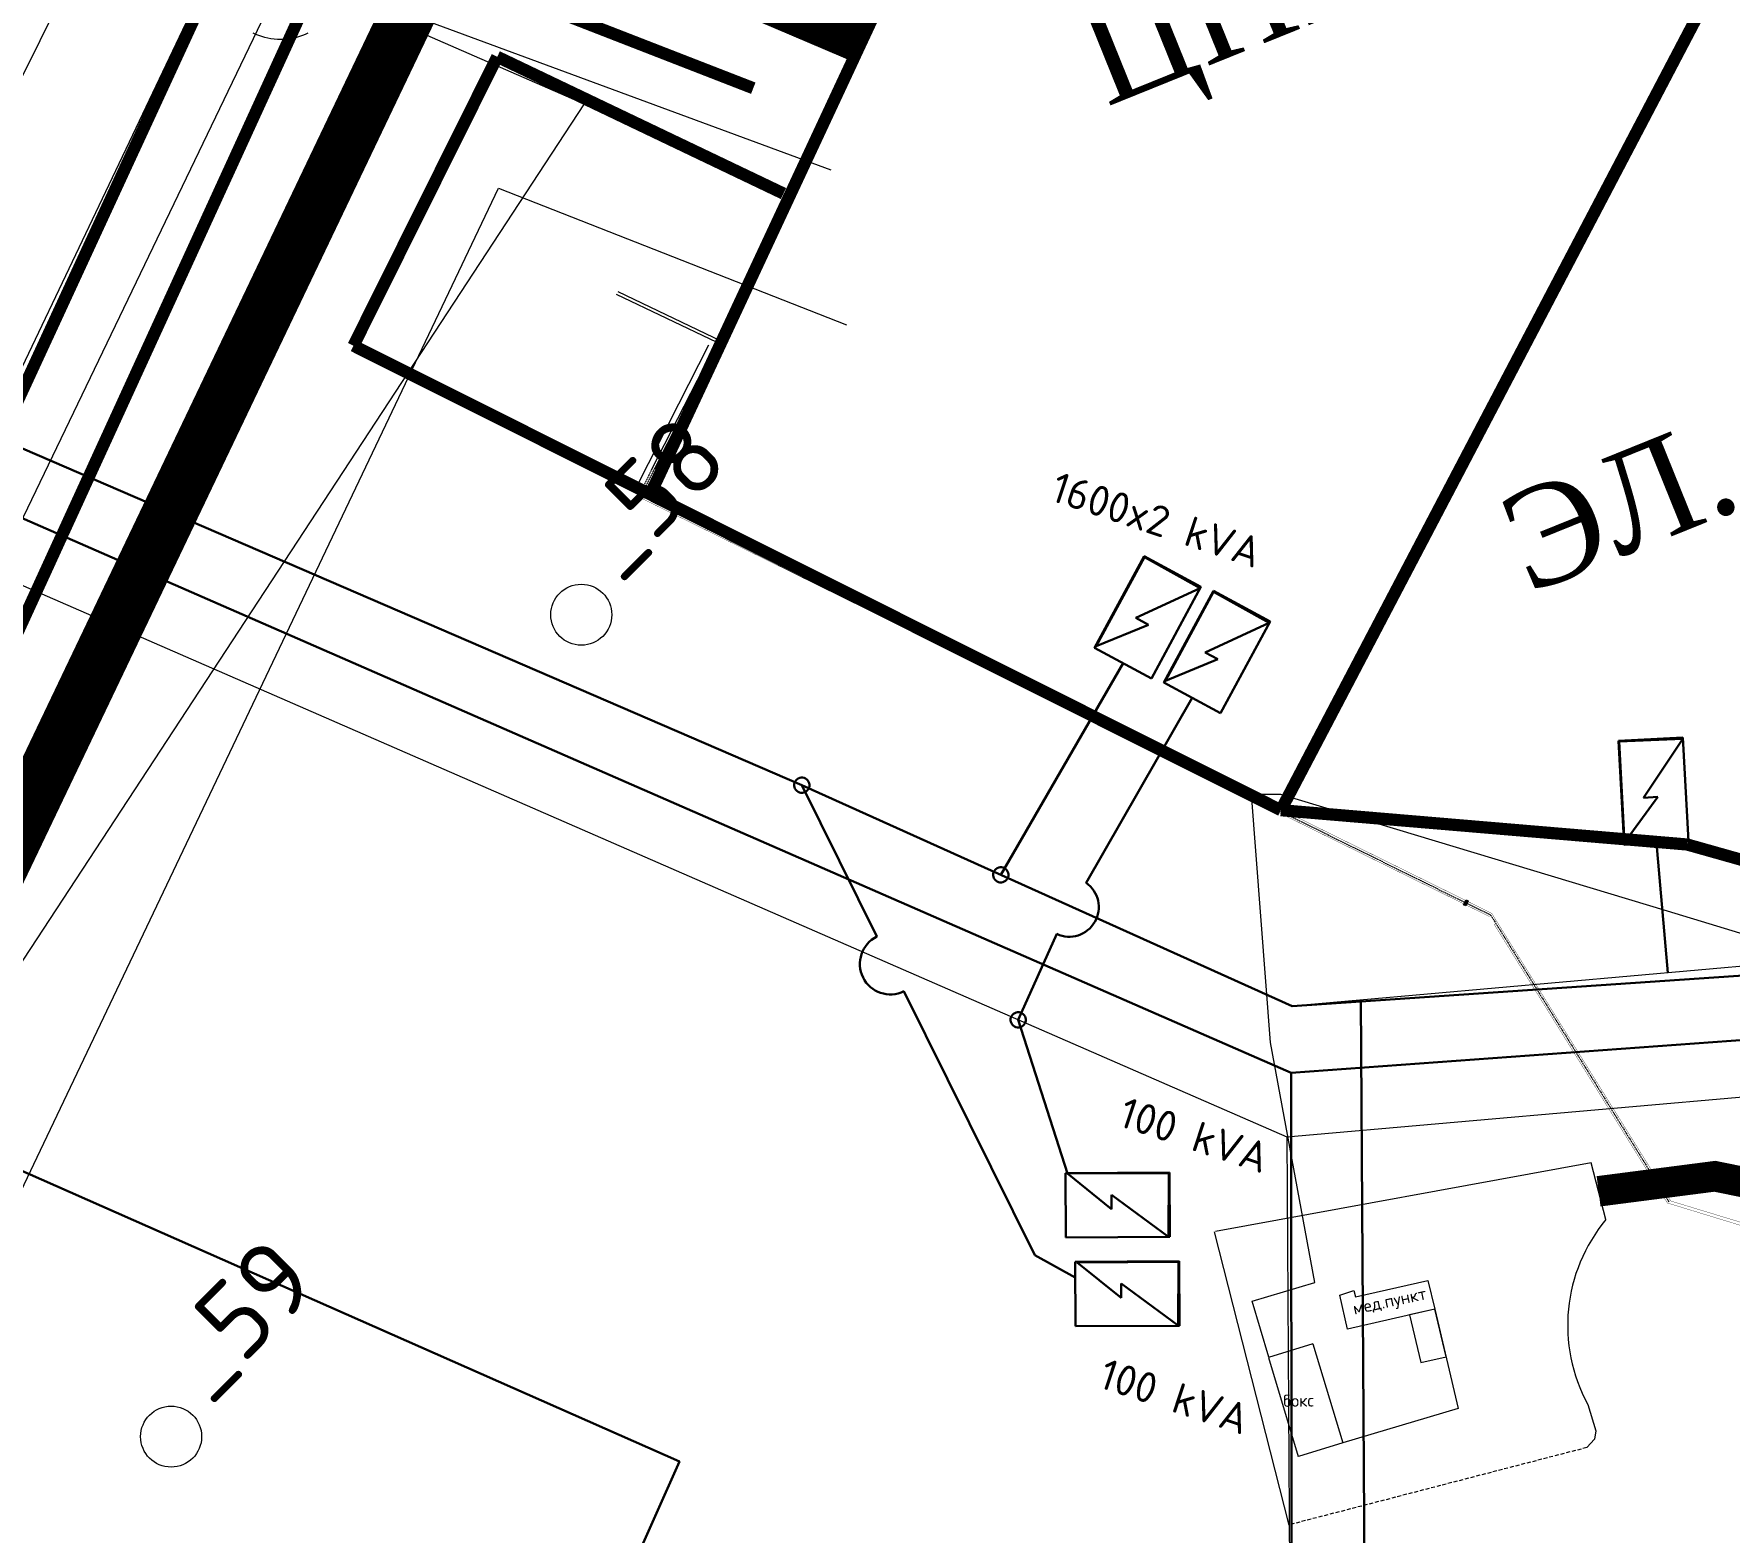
# Model space of a CAD drawing. Header units: millimetres. Extents: x 519 to 9564855, y -810 to 5021775.
# Drawn here: x 9529067.6 to 9529345.4, y 5000053.1 to 5000298.4 of the extents above; entities that cross this region are included whole.
import ezdxf

# ---------------------------------------------------------------- set-up
doc = ezdxf.new("R2010")
doc.units = ezdxf.units.MM
doc.header["$LTSCALE"] = 2
doc.header["$MEASUREMENT"] = 0
for name, pattern in [('CENTER2', [28.575, 19.05, -3.175, 3.175, -3.175]), ('HIDDEN', [0.1875, 0.125, -0.0625]), ('HIDDEN2', [4.7625, 3.175, -1.5875])]:
    doc.linetypes.add(name, pattern=pattern)
for name, color, linetype in [('COMPOUND', 3, 'Continuous'), ('FIBERGLASS', 212, 'Continuous'), ('MTAG ОТОПЛЕНИЯ', 30, 'Continuous'), ('NEW ОТОПЛЕНИЯ', 1, 'Continuous'), ('OilColl&Flowlines', 3, 'Continuous'), ('OLD WELLS(dr.bfr2000)', 24, 'Continuous'), ('PPLINE_STEAM', 5, 'STM_LINE'), ('ROAD_GROUND', 9, 'Continuous'), ('Забор', 7, 'FENCELINE1'), ('Скважины на 2015 год', 7, 'Continuous')]:
    doc.layers.add(name, color=color, linetype=linetype)
for name, color, linetype, lineweight in [('Land lease as of 24.06.2004', 47, 'HIDDEN2', 70), ('PPLINE_GAS', 4, 'GAS_LINE', 30), ('В.волж.подача', 171, 'Continuous', 30), ('Л.фунд.', 7, 'Continuous', 40), ('Электро', 1, 'Continuous', 30), ('Электроснаб', 1, 'Continuous', 18), ('Электроснабжене', 1, 'Continuous', 18)]:
    doc.layers.add(name, color=color, linetype=linetype, lineweight=lineweight)
doc.styles.add('92051501$0$STANDARD', font='simplex.shx')
doc.styles.add('Elect', font='isocpeur.ttf')
doc.styles.get("Standard").update_dxf_attribs({"font": 'isocpeur.ttf', "width": 0.5})
doc.linetypes.add('FENCELINE1', pattern='A,6.35,-2.54,[133,ltypeshp.shx,S=2.54,R=0,X=-2.54,Y=0],-2.54,25.4', length=36.83)
doc.linetypes.add('GAS_LINE', pattern='A,0.5,-0.2,["G",92051501$0$STANDARD,S=0.1,R=0,X=-0.1,Y=-0.05],-0.05', length=0.75)
doc.linetypes.add('STM_LINE', pattern='A,0.5,-0.2,["S",92051501$0$STANDARD,S=0.1,R=0,X=-0.1,Y=-0.05],-0.05', length=0.75)
doc.linetypes.add('WTR_LINE', pattern='A,0.5,-0.2,["W",92051501$0$STANDARD,S=0.1,R=0,X=-0.1,Y=-0.05],-0.05', length=0.75)

msp = doc.modelspace()

# ---------------------------------------------------------------- hatches: boundary and pattern name
at = {"layer": 'Забор', "linetype": 'ByBlock', "lineweight": 0, "ltscale": 5}
h = msp.add_hatch(color=178, dxfattribs=at)
h.set_gradient(color1=(0, 0, 15), color2=(1, 1, 15), tint=1)
h.paths.add_polyline_path([(9529302.27531, 5000156.60828), (9529302.63316, 5000156.42957), (9529302.23105, 5000155.62439), (9529301.87319, 5000155.80311)])

# ---------------------------------------------------------------- linework, layer by layer
at = {"color": 40, "lineweight": 0, "ltscale": 2000}
for p, q in [((9529166.69448, 5000224.86282, -0.129), (9529178.18039, 5000247.52154, -0.129)), ((9529167.60003, 5000224.43857, -0.129), (9529166.69448, 5000224.86282, -0.129)), ((9529167.59667, 5000224.44027, -0.129), (9529267.128, 5000173.932, -0.129)), ((9529270.248, 5000133.232, -0.129), (9529267.128, 5000173.932, -0.129)), ((9529267.128, 5000173.932, -0.129), (9529271.878, 5000173.912, -0.129)), ((9529271.878, 5000173.912, -0.129), (9529335.238, 5000154.782, -0.129)), ((9529335.238, 5000154.782, -0.129), (9529388.558, 5000138.672, -0.129)), ((9529277.478, 5000093.912, -0.129), (9529270.248, 5000133.232, -0.129)), ((9529267.218, 5000090.862, -0.129), (9529277.478, 5000093.912, -0.129)), ((9529269.98669, 5000081.70395, -0.129), (9529267.218, 5000090.862, -0.129))]:
    msp.add_line(p, q, dxfattribs=at)
at = {"lineweight": 0, "ltscale": 2000}
msp.add_line((9529322.788, 5000113.512, -0.129), (9529261.20933, 5000102.2819, -0.00539), dxfattribs=at)
at = {"color": 5, "lineweight": 0, "ltscale": 2000}
for p, q in [((9529284.138, 5000091.612, -0.129), (9529296.038, 5000094.272, -0.129)), ((9529296.038, 5000094.272, -0.129), (9529297.148, 5000089.572, -0.129)), ((9529281.588, 5000091.882, 37.871), (9529283.898, 5000092.652, -0.129)), ((9529282.868, 5000086.282, -0.129), (9529281.588, 5000091.882, 37.871)), ((9529283.898, 5000092.652, -0.129), (9529284.138, 5000091.612, -0.129)), ((9529297.148, 5000089.572, -0.129), (9529282.86787, 5000086.28255, -0.12525)), ((9529277.158, 5000083.872, -0.129), (9529269.88319, 5000081.67265, -0.129)), ((9529277.158, 5000083.872, -0.129), (9529282.088, 5000067.652, -0.129)), ((9529269.88319, 5000081.67265, -0.129), (9529274.78908, 5000065.44537, -0.129)), ((9529282.088, 5000067.652, -0.129), (9529274.81319, 5000065.45265, -0.129))]:
    msp.add_line(p, q, dxfattribs=at)
at = {"color": 5, "linetype": 'WTR_LINE', "lineweight": 0, "ltscale": 100, "const_width": 2}
for points in [[(9529684.446, 5001530.752), (9529401.1315, 5000923.298), (9529117.817, 5000315.844), (9528986.47, 5000029.111), (9528927.85537, 4999903.1501), (9529040.634, 4999850.671), (9529251.68627, 4999750.03689), (9529291.36141, 4999730.1648)], [(9529117.817, 5000315.844), (9529185.48812, 5000289.53957)]]:
    msp.add_lwpolyline(points, dxfattribs=at)
at = {"color": 132, "linetype": 'ByBlock', "lineweight": 0, "const_width": 2}
for points, elevation in [([(9529168.66198, 5000223.12246), (9529168.66198, 5000223.12246), (9529168.66198, 5000223.12246), (9529168.66198, 5000223.12246), (9529242.178, 5000380.614)], 0.522), ([(9529271.93848, 5000171.28965), (9529271.93848, 5000171.28965), (9529271.93848, 5000171.28965), (9529271.93848, 5000171.28965), (9529355.968, 5000331.429)], 0.522), ([(9529119.978, 5000247.372), (9529119.978, 5000247.372), (9529119.978, 5000247.372), (9529119.978, 5000247.372), (9529143.538, 5000294.682)], 1.37423), ([(9529143.538, 5000294.682), (9529143.538, 5000294.682), (9529143.538, 5000294.682), (9529143.538, 5000294.682), (9529190.43749, 5000272.28156)], 1.37423), ([(9529119.978, 5000247.372), (9529119.978, 5000247.372), (9529119.978, 5000247.372), (9529119.978, 5000247.372), (9529271.93848, 5000171.28965)], 1.37423), ([(9529271.93848, 5000171.28965), (9529271.93848, 5000171.28965), (9529271.93848, 5000171.28965), (9529271.93848, 5000171.28965), (9529338.508, 5000165.672)], 1.173), ([(9529338.508, 5000165.672), (9529338.508, 5000165.672), (9529338.508, 5000165.672), (9529338.508, 5000165.672), (9529391.858, 5000150.632)], -0.129)]:
    msp.add_lwpolyline(points, dxfattribs=dict(at, elevation=elevation))
at = {"lineweight": 0, "ltscale": 2000}
msp.add_arc((9529345.97948, 5000086.91298, -0.129), 27.05214, 140.192606, 208.6121107, dxfattribs=at)
at = {"layer": 'FIBERGLASS', "lineweight": 0, "const_width": 2}
msp.add_lwpolyline([(9528604.16921, 4999150.49247), (9528940.72, 4999913.7), (9528962.5, 4999903.48), (9529037.98, 5000080.4), (9528997.68, 5000092.66), (9529271.76, 5000686.06)], dxfattribs=at)
at = {"layer": 'Land lease as of 24.06.2004', "color": 0, "linetype": 'ByBlock', "lineweight": 0, "ltscale": 5}
for p, q in [((9529325.198, 5000104.232, -0.129), (9529322.788, 5000113.512, -0.129)), ((9529273.29255, 5000054.18949, -0.129), (9529261.06943, 5000102.25639, -0.00511))]:
    msp.add_line(p, q, dxfattribs=at)
at = {"layer": 'MTAG ОТОПЛЕНИЯ', "linetype": 'HIDDEN', "lineweight": 0}
msp.add_line((9529168.76503, 5000226.91841, -0.129), (9529166.62889, 5000222.63861, -0.129), dxfattribs=at)
msp.add_line((9529168.76503, 5000226.91841, -0.129), (9529166.62889, 5000222.63861, -0.129), dxfattribs=at)
msp.add_line((9529168.76503, 5000226.91841, -0.129), (9529166.62889, 5000222.63861, -0.129), dxfattribs=at)
at = {"layer": 'MTAG ОТОПЛЕНИЯ', "lineweight": 0, "elevation": -0.129, "flags": 128}
msp.add_lwpolyline([(9529163.04657, 5000255.78992), (9529179.53726, 5000247.9162), (9529168.78207, 5000226.98891)], dxfattribs=at)
msp.add_lwpolyline([(9529163.04657, 5000255.78992), (9529179.53726, 5000247.9162), (9529168.78207, 5000226.98891)], dxfattribs=at)
msp.add_lwpolyline([(9529163.04657, 5000255.78992), (9529179.53726, 5000247.9162), (9529168.78207, 5000226.98891)], dxfattribs=at)
at = {"layer": 'MTAG ОТОПЛЕНИЯ', "lineweight": 0, "const_width": 0.052, "elevation": -0.129, "flags": 128}
for points in [[(9529166.62889, 5000222.63861), (9529168.76503, 5000226.91841)], [(9529166.62889, 5000222.63861), (9529168.76503, 5000226.91841)], [(9529166.62889, 5000222.63861), (9529168.76503, 5000226.91841)], [(9529166.63144, 5000222.64371), (9529198.34018, 5000207.01214)], [(9529166.63144, 5000222.64371), (9529198.34018, 5000207.01214)], [(9529166.63144, 5000222.64371), (9529198.34018, 5000207.01214)], [(9529197.76928, 5000207.29362), (9529306.16912, 5000153.84636)], [(9529197.76928, 5000207.29362), (9529306.16912, 5000153.84636)], [(9529306.85161, 5000152.66233), (9529335.26403, 5000106.95969)], [(9529306.85161, 5000152.66233), (9529335.26403, 5000106.95969)], [(9529335.26403, 5000106.95969), (9529474.61568, 5000064.36924)], [(9529335.26403, 5000106.95969), (9529474.61568, 5000064.36924)]]:
    msp.add_lwpolyline(points, dxfattribs=at)
at = {"layer": 'NEW ОТОПЛЕНИЯ', "linetype": 'HIDDEN', "lineweight": 0}
msp.add_line((9529169.79662, 5000227.56323, -0.129), (9529167.48445, 5000222.92791, -0.129), dxfattribs=at)
msp.add_line((9529169.79662, 5000227.56323, -0.129), (9529167.48445, 5000222.92791, -0.129), dxfattribs=at)
msp.add_line((9529169.79662, 5000227.56323, -0.129), (9529167.48445, 5000222.92791, -0.129), dxfattribs=at)
at = {"layer": 'NEW ОТОПЛЕНИЯ', "linetype": 'Continuous', "lineweight": 0, "elevation": -0.129, "flags": 128}
msp.add_lwpolyline([(9529163.26775, 5000256.26504), (9529180.30687, 5000248.12947), (9529169.76704, 5000227.50535)], dxfattribs=at)
msp.add_lwpolyline([(9529163.26775, 5000256.26504), (9529180.30687, 5000248.12947), (9529169.76704, 5000227.50535)], dxfattribs=at)
msp.add_lwpolyline([(9529163.26775, 5000256.26504), (9529180.30687, 5000248.12947), (9529169.76704, 5000227.50535)], dxfattribs=at)
at = {"layer": 'NEW ОТОПЛЕНИЯ', "linetype": 'Continuous', "lineweight": 0, "const_width": 0.052, "elevation": -0.129, "flags": 128}
for points in [[(9529167.48445, 5000222.92791), (9529169.79662, 5000227.56323)], [(9529167.48445, 5000222.92791), (9529169.79662, 5000227.56323)], [(9529167.48445, 5000222.92791), (9529169.79662, 5000227.56323)], [(9529167.48445, 5000222.92791), (9529198.62263, 5000207.57762)], [(9529167.48445, 5000222.92791), (9529198.62263, 5000207.57762)], [(9529167.48445, 5000222.92791), (9529198.62263, 5000207.57762)], [(9529198.62331, 5000207.57728), (9529306.45514, 5000154.41907)], [(9529198.62331, 5000207.57728), (9529306.47434, 5000154.40961)], [(9529306.47434, 5000154.40961), (9529335.80461, 5000107.302)], [(9529335.79466, 5000107.29617), (9529475.25552, 5000064.84044)], [(9529335.79466, 5000107.29617), (9529475.25552, 5000064.84044)]]:
    msp.add_lwpolyline(points, dxfattribs=at)
at = {"layer": 'OilColl&Flowlines', "lineweight": 0}
msp.add_line((9529262.2, 5000688), (9528995.5, 5000149.9), dxfattribs=at)
msp.add_lwpolyline([(9529002.56663, 5000111.44032), (9529272.537, 5000677.955)], dxfattribs=at)
at = {"layer": 'OLD WELLS(dr.bfr2000)', "lineweight": 0}
for centre in [(9529157.3, 5000203.3), (9529090.1, 5000068.7)]:
    msp.add_circle(centre, 5, dxfattribs=at)
at = {"layer": 'PPLINE_GAS', "linetype": 'GAS_LINE', "lineweight": 0, "ltscale": 20}
for p, q in [((9529105.5, 5000309.8), (9529157.8, 5000287)), ((9529157.8, 5000287), (9528939.2, 4999953.8))]:
    msp.add_line(p, q, dxfattribs=at)
msp.add_lwpolyline([(9528996.715, 5000075.609), (9529109.086, 5000309.103), (9529198.22, 5000276.145)], dxfattribs=at)
at = {"layer": 'PPLINE_GAS', "lineweight": 0}
msp.add_lwpolyline([(9529112.52636, 5000298.53761), (9529112.06934, 5000298.32987), (9529111.60194, 5000298.14291), (9529111.11377, 5000297.98711), (9529110.62559, 5000297.8417), (9529110.12703, 5000297.72745), (9529109.61808, 5000297.63396), (9529109.09874, 5000297.57164), (9529108.57941, 5000297.5301), (9529108.04969, 5000297.51971), (9529108.04969, 5000297.51971), (9529107.50958, 5000297.5301), (9529106.97986, 5000297.57164), (9529106.46052, 5000297.63396), (9529105.95157, 5000297.72745), (9529105.44262, 5000297.8417), (9529104.95445, 5000297.98711), (9529104.46627, 5000298.14291), (9529103.99887, 5000298.32987), (9529103.53147, 5000298.53761)], dxfattribs=at)
at = {"layer": 'PPLINE_STEAM', "lineweight": 0}
for p, q in [((9528988.1237, 4999946.54379), (9529143.7225, 5000273.15106)), ((9529143.7225, 5000273.15106), (9529200.74625, 5000250.79007))]:
    msp.add_line(p, q, dxfattribs=at)
at = {"layer": 'ROAD_GROUND', "color": 8, "lineweight": 0}
for points, const_width in [([(9529049.1962, 5000134.83495), (9529140.06841, 5000325.04025), (9529203.81166, 5000297.91547)], 9), ([(9529489.30906, 4999913.35931), (9529484.79633, 5000082.39723), (9529343.04982, 5000111.33366), (9529323.993, 5000108.872)], 5)]:
    msp.add_lwpolyline(points, dxfattribs=dict(at, const_width=const_width))
at = {"layer": 'ROAD_GROUND', "lineweight": 0}
for points in [[(9529046.48927, 5000136.12821), (9529138.59983, 5000328.92551), (9529204.98633, 5000300.67593)], [(9529051.90313, 5000133.54169), (9529141.537, 5000321.155), (9529202.637, 5000295.155)]]:
    msp.add_lwpolyline(points, dxfattribs=at)
at = {"layer": 'В.волж.подача', "color": 171, "lineweight": 0}
msp.add_line((9529179.79638, 5000247.9149, -0.129), (9529169.29041, 5000227.21848, -0.129), dxfattribs=at)
msp.add_line((9529179.79638, 5000247.9149, -0.129), (9529169.29041, 5000227.21848, -0.129), dxfattribs=at)
msp.add_line((9529179.79638, 5000247.9149, -0.129), (9529169.29041, 5000227.21848, -0.129), dxfattribs=at)
at = {"layer": 'В.волж.подача', "linetype": 'HIDDEN', "lineweight": 0}
for p, q in [((9529169.30465, 5000227.2365, -0.129), (9529167.07157, 5000222.75955, -0.129)), ((9529169.30465, 5000227.2365, -0.129), (9529167.07157, 5000222.75955, -0.129)), ((9529169.30465, 5000227.2365, -0.129), (9529167.07157, 5000222.75955, -0.129)), ((9529167.07158, 5000222.75954, -0.129), (9529198.47306, 5000207.27813, -0.129)), ((9529167.07158, 5000222.75954, -0.129), (9529198.47306, 5000207.27813, -0.129)), ((9529167.07158, 5000222.75954, -0.129), (9529198.47306, 5000207.27813, -0.129)), ((9529198.21105, 5000207.41185, -0.129), (9529306.30558, 5000154.11959, -0.129)), ((9529198.21105, 5000207.41185, -0.129), (9529306.30558, 5000154.11959, -0.129)), ((9529306.30558, 5000154.11959, -0.129), (9529335.52185, 5000107.12295, -0.129)), ((9529306.30558, 5000154.11959, -0.129), (9529335.52185, 5000107.12295, -0.129))]:
    msp.add_line(p, q, dxfattribs=at)
at = {"layer": 'В.волж.подача', "color": 171, "lineweight": 0, "const_width": 0.05175, "elevation": -0.129, "flags": 128}
for points in [[(9529179.96946, 5000248.26105), (9529169.29041, 5000227.21848)], [(9529179.96946, 5000248.26105), (9529169.29041, 5000227.21848)], [(9529179.96946, 5000248.26105), (9529169.29041, 5000227.21848)], [(9529169.30465, 5000227.2365), (9529167.07157, 5000222.75955)], [(9529169.30465, 5000227.2365), (9529167.07157, 5000222.75955)], [(9529169.30465, 5000227.2365), (9529167.07157, 5000222.75955)], [(9529167.07256, 5000222.76152), (9529198.47486, 5000207.28178)], [(9529167.07256, 5000222.76152), (9529198.47486, 5000207.28178)], [(9529167.07256, 5000222.76152), (9529198.47486, 5000207.28178)], [(9529198.21172, 5000207.40887), (9529306.30558, 5000154.11959)], [(9529198.21172, 5000207.40887), (9529306.30558, 5000154.11959)], [(9529306.30558, 5000154.11959), (9529335.52185, 5000107.12295)], [(9529306.30558, 5000154.11959), (9529335.52185, 5000107.12295)]]:
    msp.add_lwpolyline(points, dxfattribs=at)
at = {"layer": 'Забор', "color": 0, "linetype": 'FENCELINE1', "lineweight": 0, "ltscale": 0.1}
for p, q in [((9529297.148, 5000089.572, -0.129), (9529300.98893, 5000073.30861, -0.129)), ((9529300.98893, 5000073.30861, -0.129), (9529282.088, 5000067.652, -0.129))]:
    msp.add_line(p, q, dxfattribs=at)
at = {"layer": 'Забор', "color": 0, "linetype": 'HIDDEN2', "lineweight": 0, "ltscale": 5}
for p, q in [((9529322.2309, 5000073.95833, -0.129), (9529323.51676, 5000069.65531, -0.129)), ((9529323.51676, 5000069.65531, -0.129), (9529323.30931, 5000068.2661, -0.129)), ((9529323.30931, 5000068.2661, -0.129), (9529322.05351, 5000066.90062, -0.129))]:
    msp.add_line(p, q, dxfattribs=at)
at = {"layer": 'Забор', "color": 0, "linetype": 'HIDDEN2', "lineweight": 0, "ltscale": 0.1}
msp.add_line((9529322.05351, 5000066.90062, -0.129), (9529273.27895, 5000054.24363, -0.12886), dxfattribs=at)
at = {"layer": 'Забор', "color": 0, "linetype": 'ByBlock', "lineweight": 0, "ltscale": 5, "elevation": -0.129}
msp.add_lwpolyline([(9529302.27531, 5000156.60828), (9529302.63316, 5000156.42957), (9529302.23105, 5000155.62439), (9529301.87319, 5000155.80311), (9529302.27531, 5000156.60828)], dxfattribs=at)
at = {"layer": 'Л.фунд.', "linetype": 'CENTER2', "lineweight": 0}
for p, q in [((9529301.87319, 5000155.80311, -0.129), (9529302.27531, 5000156.60828, -0.129)), ((9529301.87319, 5000155.80311, -0.129), (9529302.27531, 5000156.60828, -0.129)), ((9529302.23105, 5000155.62439, -0.129), (9529301.87319, 5000155.80311, -0.129)), ((9529302.23105, 5000155.62439, -0.129), (9529301.87319, 5000155.80311, -0.129)), ((9529302.63316, 5000156.42957, -0.129), (9529302.23105, 5000155.62439, -0.129)), ((9529302.63316, 5000156.42957, -0.129), (9529302.23105, 5000155.62439, -0.129))]:
    msp.add_line(p, q, dxfattribs=at)
at = {"layer": 'Скважины на 2015 год', "color": 5, "linetype": 'ByBlock', "lineweight": 0, "ltscale": 5, "elevation": -0.129}
msp.add_lwpolyline([(9529297.148, 5000089.572), (9529293.00504, 5000088.61766), (9529294.84174, 5000080.85919), (9529298.99704, 5000081.74274)], close=True, dxfattribs=at)
at = {"layer": 'Электро'}
for p, q in [((9528860.85722, 5000308.59206, 0), (9529273.61951, 5000128.24826, 0)), ((9529193.43557, 5000175.38798, 0), (9528964.16219, 5000274.37218, 0)), ((9529241.42541, 5000197.88624, 0), (9529249.53399, 5000212.88327, 0)), ((9529249.57352, 5000212.75065, 0), (9529241.68032, 5000198.15197, 0)), ((9529249.53399, 5000212.88327, 0), (9529258.83419, 5000207.85484, 0)), ((9529258.69328, 5000207.66337, 0), (9529249.57352, 5000212.75065, 0)), ((9529248.16856, 5000202.80163, 0), (9529258.69328, 5000207.66337, 0)), ((9529258.83419, 5000207.85484, 0), (9529250.72561, 5000192.85782, 0)), ((9529252.76552, 5000192.21561, 0), (9529260.8741, 5000207.21264, 0)), ((9529260.91364, 5000207.08002, 0), (9529253.02043, 5000192.48134, 0)), ((9529260.8741, 5000207.21264, 0), (9529270.1743, 5000202.18421, 0)), ((9529270.03339, 5000201.99274, 0), (9529260.91364, 5000207.08002, 0)), ((9529250.25798, 5000201.67192, 0), (9529248.16856, 5000202.80163, 0)), ((9529270.1743, 5000202.18421, 0), (9529262.06572, 5000187.18719, 0)), ((9529241.68032, 5000198.15197, 0), (9529250.25798, 5000201.67192, 0)), ((9529259.50867, 5000197.131, 0), (9529270.03339, 5000201.99274, 0)), ((9529250.72561, 5000192.85782, 0), (9529241.42541, 5000197.88624, 0)), ((9529261.5981, 5000196.00129, 0), (9529259.50867, 5000197.131, 0)), ((9529226.04151, 5000160.70532, 0), (9529246.07551, 5000195.37203, -0.00006)), ((9529253.02043, 5000192.48134, 0), (9529261.5981, 5000196.00129, 0)), ((9529262.06572, 5000187.18719, 0), (9529252.76552, 5000192.21561, 0)), ((9529240.01694, 5000159.3928, 0), (9529257.41562, 5000189.7014, 0)), ((9529327.2427, 5000182.6397, 0), (9529337.79931, 5000183.21999, 0)), ((9529328.17844, 5000165.61665, 0), (9529327.2427, 5000182.6397, 0)), ((9529337.7794, 5000182.98309, 0), (9529327.34577, 5000182.54737, 0)), ((9529331.35351, 5000173.33352, 0), (9529337.7794, 5000182.98309, 0)), ((9529337.79931, 5000183.21999, 0), (9529338.73505, 5000166.19694, 0)), ((9529327.34577, 5000182.54737, 0), (9529328.25666, 5000165.97647, 0)), ((9529193.43557, 5000175.38798, 0), (9529205.73044, 5000150.58252, 0)), ((9529273.76757, 5000139.21398, 0), (9529193.43557, 5000175.38798, 0)), ((9529328.25666, 5000165.97647, 0), (9529333.72521, 5000173.46389, 0)), ((9529333.72521, 5000173.46389, 0), (9529331.35351, 5000173.33352, 0)), ((9529338.73505, 5000166.19694, 0), (9529328.17844, 5000165.61665, 0)), ((9529333.45675, 5000165.9068, 0), (9529335.33201, 5000144.64349, 0)), ((9529469.361, 5000152.4744, -25.3891), (9529273.76757, 5000139.21398, 0)), ((9529235.20804, 5000151.01567, 0), (9529228.90054, 5000136.96068, 0)), ((9529210.16411, 5000141.63739, 0), (9529231.59762, 5000098.39432, 0)), ((9529273.61951, 5000128.24826, 0), (9529468.9844, 5000142.5721, -25.3689)), ((9529285.01347, 5000140.20578, 0), (9529285.86986, 5000015.17127)), ((9529228.90054, 5000136.96068, 0), (9529236.98751, 5000111.76602, 0)), ((9529273.61951, 5000128.24826, 0), (9529273.74683, 4999992.77071)), ((9529037.61475, 5000124.56714), (9529173.41682, 5000064.62188, 0)), ((9529236.63193, 5000111.8617, 0), (9529253.68036, 5000111.96604, 0)), ((9529236.69663, 5000101.28935, 0), (9529236.63193, 5000111.8617, 0)), ((9529253.58311, 5000111.86759, 0), (9529236.98751, 5000111.76602, 0)), ((9529236.98751, 5000111.76602, 0), (9529244.19929, 5000105.93879, 0)), ((9529253.50942, 5000101.42512, 0), (9529253.58311, 5000111.86759, 0)), ((9529253.68036, 5000111.96604, 0), (9529253.74506, 5000101.39368, 0)), ((9529244.19929, 5000105.93879, 0), (9529244.18475, 5000108.31402, 0)), ((9529244.18475, 5000108.31402, 0), (9529253.50942, 5000101.42512, 0)), ((9529253.74506, 5000101.39368, 0), (9529236.69663, 5000101.28935, 0)), ((9529231.59762, 5000098.39432, 0), (9529238.22396, 5000094.73243, 0)), ((9529238.20804, 5000097.33371, 0), (9529255.25647, 5000097.43804, 0)), ((9529238.27274, 5000086.76136, 0), (9529238.20804, 5000097.33371, 0)), ((9529255.15922, 5000097.33959, 0), (9529238.56362, 5000097.23803, 0)), ((9529238.56362, 5000097.23803, 0), (9529245.7754, 5000091.4108, 0)), ((9529255.08553, 5000086.89713, 0), (9529255.15922, 5000097.33959, 0)), ((9529255.25647, 5000097.43804, 0), (9529255.32117, 5000086.86569, 0)), ((9529245.7754, 5000091.4108, 0), (9529245.76086, 5000093.78603, 0)), ((9529245.76086, 5000093.78603, 0), (9529255.08553, 5000086.89713, 0)), ((9529255.32117, 5000086.86569, 0), (9529238.27274, 5000086.76136, 0)), ((9529173.41683, 5000064.61186, 0), (9528851.66755, 4999347.46171, 0))]:
    msp.add_line(p, q, dxfattribs=at)
for centre, radius, start, end in [((9529193.43557, 5000175.38798, 0), 1.25, 162, 342), ((9529193.43557, 5000175.38798, 0), 1.25, 342, 162), ((9529226.04151, 5000160.70532, 0), 1.25, 162, 342), ((9529226.04151, 5000160.70532, 0), 1.25, 342, 162), ((9529237.24974, 5000155.41247, 0), 4.84772, 245.0917135, 55.1922381), ((9529207.94727, 5000146.10996, 0), 4.99181, 116.3654014, 296.3654014), ((9529228.90054, 5000136.96068, 0), 1.25, 342, 162), ((9529228.90054, 5000136.96068, 0), 1.25, 162, 342)]:
    msp.add_arc(centre, radius, start, end, dxfattribs=at)
at = {"layer": 'Электроснаб', "color": 1, "lineweight": 0}
for p, q in [((9528866.65405, 5000294.85866, 0), (9529272.89044, 5000117.80523, 0)), ((9529193.43557, 5000175.38798, 0), (9528964.16219, 5000274.37218, 0)), ((9529226.04151, 5000160.70532, 0), (9529246.07551, 5000195.37203, -0.00006)), ((9529240.01694, 5000159.3928, 0), (9529257.41562, 5000189.7014, 0)), ((9529193.43557, 5000175.38798, 0), (9529205.73044, 5000150.58252, 0)), ((9529273.76757, 5000139.21398, 0), (9529193.43557, 5000175.38798, 0)), ((9529509.03757, 5000159.96298, 0), (9529273.76757, 5000139.21398, 0)), ((9529235.20804, 5000151.01567, 0), (9529228.90054, 5000136.96068, 0)), ((9529272.89044, 5000117.80523, 0), (9529614.14179, 5000147.59348, 0)), ((9529210.16411, 5000141.63739, 0), (9529231.59762, 5000098.39432, 0)), ((9529285.01347, 5000140.20578, 0), (9529285.86986, 5000015.17127)), ((9529228.90054, 5000136.96068, 0), (9529236.98751, 5000111.76602, 0)), ((9529037.61475, 5000124.56714), (9529173.41682, 5000064.62188, 0)), ((9529272.89044, 5000117.80523, 0), (9529273.74683, 4999992.77071)), ((9529236.63193, 5000111.8617, 0), (9529253.68036, 5000111.96604, 0)), ((9529236.69663, 5000101.28935, 0), (9529236.63193, 5000111.8617, 0)), ((9529253.58311, 5000111.86759, 0), (9529236.98751, 5000111.76602, 0)), ((9529236.98751, 5000111.76602, 0), (9529244.19929, 5000105.93879, 0)), ((9529253.50942, 5000101.42512, 0), (9529253.58311, 5000111.86759, 0)), ((9529253.68036, 5000111.96604, 0), (9529253.74506, 5000101.39368, 0)), ((9529244.19929, 5000105.93879, 0), (9529244.18475, 5000108.31402, 0)), ((9529244.18475, 5000108.31402, 0), (9529253.50942, 5000101.42512, 0)), ((9529253.74506, 5000101.39368, 0), (9529236.69663, 5000101.28935, 0)), ((9529231.59762, 5000098.39432, 0), (9529238.22396, 5000094.73243, 0)), ((9529238.20804, 5000097.33371, 0), (9529255.25647, 5000097.43804, 0)), ((9529238.27274, 5000086.76136, 0), (9529238.20804, 5000097.33371, 0)), ((9529255.15922, 5000097.33959, 0), (9529238.56362, 5000097.23803, 0)), ((9529238.56362, 5000097.23803, 0), (9529245.7754, 5000091.4108, 0)), ((9529255.08553, 5000086.89713, 0), (9529255.15922, 5000097.33959, 0)), ((9529255.25647, 5000097.43804, 0), (9529255.32117, 5000086.86569, 0)), ((9529245.7754, 5000091.4108, 0), (9529245.76086, 5000093.78603, 0)), ((9529245.76086, 5000093.78603, 0), (9529255.08553, 5000086.89713, 0)), ((9529255.32117, 5000086.86569, 0), (9529238.27274, 5000086.76136, 0)), ((9529173.41683, 5000064.61186, 0), (9528851.66755, 4999347.46171, 0))]:
    msp.add_line(p, q, dxfattribs=at)
at = {"layer": 'Электроснаб', "color": 1, "linetype": 'ByBlock', "lineweight": 0}
for p, q in [((9529241.42541, 5000197.88624, 0), (9529249.53399, 5000212.88327, 0)), ((9529249.57352, 5000212.75065, 0), (9529241.68032, 5000198.15197, 0)), ((9529249.53399, 5000212.88327, 0), (9529258.83419, 5000207.85484, 0)), ((9529258.69328, 5000207.66337, 0), (9529249.57352, 5000212.75065, 0)), ((9529248.16856, 5000202.80163, 0), (9529258.69328, 5000207.66337, 0)), ((9529258.83419, 5000207.85484, 0), (9529250.72561, 5000192.85782, 0)), ((9529252.76552, 5000192.21561, 0), (9529260.8741, 5000207.21264, 0)), ((9529260.91364, 5000207.08002, 0), (9529253.02043, 5000192.48134, 0)), ((9529260.8741, 5000207.21264, 0), (9529270.1743, 5000202.18421, 0)), ((9529270.03339, 5000201.99274, 0), (9529260.91364, 5000207.08002, 0)), ((9529250.25798, 5000201.67192, 0), (9529248.16856, 5000202.80163, 0)), ((9529270.1743, 5000202.18421, 0), (9529262.06572, 5000187.18719, 0)), ((9529241.68032, 5000198.15197, 0), (9529250.25798, 5000201.67192, 0)), ((9529259.50867, 5000197.131, 0), (9529270.03339, 5000201.99274, 0)), ((9529250.72561, 5000192.85782, 0), (9529241.42541, 5000197.88624, 0)), ((9529261.5981, 5000196.00129, 0), (9529259.50867, 5000197.131, 0)), ((9529253.02043, 5000192.48134, 0), (9529261.5981, 5000196.00129, 0)), ((9529262.06572, 5000187.18719, 0), (9529252.76552, 5000192.21561, 0)), ((9529327.2427, 5000182.6397, 0), (9529337.79931, 5000183.21999, 0)), ((9529328.17844, 5000165.61665, 0), (9529327.2427, 5000182.6397, 0)), ((9529337.7794, 5000182.98309, 0), (9529327.34577, 5000182.54737, 0)), ((9529331.35351, 5000173.33352, 0), (9529337.7794, 5000182.98309, 0)), ((9529337.79931, 5000183.21999, 0), (9529338.73505, 5000166.19694, 0)), ((9529327.34577, 5000182.54737, 0), (9529328.25666, 5000165.97647, 0)), ((9529328.25666, 5000165.97647, 0), (9529333.72521, 5000173.46389, 0)), ((9529333.72521, 5000173.46389, 0), (9529331.35351, 5000173.33352, 0)), ((9529338.73505, 5000166.19694, 0), (9529328.17844, 5000165.61665, 0)), ((9529333.45675, 5000165.9068, 0), (9529335.33201, 5000144.64349, 0))]:
    msp.add_line(p, q, dxfattribs=at)
for centre, start, end in [((9529193.43557, 5000175.38798, 0), 162, 342), ((9529193.43557, 5000175.38798, 0), 342, 162), ((9529226.04151, 5000160.70532, 0), 162, 342), ((9529226.04151, 5000160.70532, 0), 342, 162), ((9529228.90054, 5000136.96068, 0), 342, 162), ((9529228.90054, 5000136.96068, 0), 162, 342)]:
    msp.add_arc(centre, 1.25, start, end, dxfattribs=at)
at = {"layer": 'Электроснаб', "color": 1, "lineweight": 0}
for centre, radius, start, end in [((9529237.24974, 5000155.41247, 0), 4.84772, 245.0917135, 55.1922381), ((9529207.94727, 5000146.10996, 0), 4.99181, 116.3654014, 296.3654014)]:
    msp.add_arc(centre, radius, start, end, dxfattribs=at)
at = {"layer": 'Электроснабжене', "color": 1, "lineweight": 0}
for p, q in [((9528866.65405, 5000294.85866, 0), (9529272.89044, 5000117.80523, 0)), ((9529193.43557, 5000175.38798, 0), (9528964.16219, 5000274.37218, 0)), ((9529226.04151, 5000160.70532, 0), (9529246.07551, 5000195.37203, -0.00006)), ((9529240.01694, 5000159.3928, 0), (9529257.41562, 5000189.7014, 0)), ((9529193.43557, 5000175.38798, 0), (9529205.73044, 5000150.58252, 0)), ((9529273.76757, 5000139.21398, 0), (9529193.43557, 5000175.38798, 0)), ((9529509.03757, 5000159.96298, 0), (9529273.76757, 5000139.21398, 0)), ((9529235.20804, 5000151.01567, 0), (9529228.90054, 5000136.96068, 0)), ((9529272.89044, 5000117.80523, 0), (9529614.14179, 5000147.59348, 0)), ((9529210.16411, 5000141.63739, 0), (9529231.59762, 5000098.39432, 0)), ((9529285.01347, 5000140.20578, 0), (9529285.86986, 5000015.17127)), ((9529228.90054, 5000136.96068, 0), (9529236.98751, 5000111.76602, 0)), ((9529272.89044, 5000117.80523, 0), (9529273.74683, 4999992.77071)), ((9529236.63193, 5000111.8617, 0), (9529253.68036, 5000111.96604, 0)), ((9529236.69663, 5000101.28935, 0), (9529236.63193, 5000111.8617, 0)), ((9529253.58311, 5000111.86759, 0), (9529236.98751, 5000111.76602, 0)), ((9529236.98751, 5000111.76602, 0), (9529244.19929, 5000105.93879, 0)), ((9529253.50942, 5000101.42512, 0), (9529253.58311, 5000111.86759, 0)), ((9529253.68036, 5000111.96604, 0), (9529253.74506, 5000101.39368, 0)), ((9529244.19929, 5000105.93879, 0), (9529244.18475, 5000108.31402, 0)), ((9529244.18475, 5000108.31402, 0), (9529253.50942, 5000101.42512, 0)), ((9529253.74506, 5000101.39368, 0), (9529236.69663, 5000101.28935, 0)), ((9529231.59762, 5000098.39432, 0), (9529238.22396, 5000094.73243, 0)), ((9529238.20804, 5000097.33371, 0), (9529255.25647, 5000097.43804, 0)), ((9529238.27274, 5000086.76136, 0), (9529238.20804, 5000097.33371, 0)), ((9529255.15922, 5000097.33959, 0), (9529238.56362, 5000097.23803, 0)), ((9529238.56362, 5000097.23803, 0), (9529245.7754, 5000091.4108, 0)), ((9529255.08553, 5000086.89713, 0), (9529255.15922, 5000097.33959, 0)), ((9529255.25647, 5000097.43804, 0), (9529255.32117, 5000086.86569, 0)), ((9529245.7754, 5000091.4108, 0), (9529245.76086, 5000093.78603, 0)), ((9529245.76086, 5000093.78603, 0), (9529255.08553, 5000086.89713, 0)), ((9529255.32117, 5000086.86569, 0), (9529238.27274, 5000086.76136, 0))]:
    msp.add_line(p, q, dxfattribs=at)
at = {"layer": 'Электроснабжене', "color": 1, "linetype": 'ByBlock', "lineweight": 0}
for p, q in [((9529241.42541, 5000197.88624, 0), (9529249.53399, 5000212.88327, 0)), ((9529249.57352, 5000212.75065, 0), (9529241.68032, 5000198.15197, 0)), ((9529249.53399, 5000212.88327, 0), (9529258.83419, 5000207.85484, 0)), ((9529258.69328, 5000207.66337, 0), (9529249.57352, 5000212.75065, 0)), ((9529248.16856, 5000202.80163, 0), (9529258.69328, 5000207.66337, 0)), ((9529258.83419, 5000207.85484, 0), (9529250.72561, 5000192.85782, 0)), ((9529252.76552, 5000192.21561, 0), (9529260.8741, 5000207.21264, 0)), ((9529260.91364, 5000207.08002, 0), (9529253.02043, 5000192.48134, 0)), ((9529260.8741, 5000207.21264, 0), (9529270.1743, 5000202.18421, 0)), ((9529270.03339, 5000201.99274, 0), (9529260.91364, 5000207.08002, 0)), ((9529250.25798, 5000201.67192, 0), (9529248.16856, 5000202.80163, 0)), ((9529270.1743, 5000202.18421, 0), (9529262.06572, 5000187.18719, 0)), ((9529241.68032, 5000198.15197, 0), (9529250.25798, 5000201.67192, 0)), ((9529259.50867, 5000197.131, 0), (9529270.03339, 5000201.99274, 0)), ((9529250.72561, 5000192.85782, 0), (9529241.42541, 5000197.88624, 0)), ((9529261.5981, 5000196.00129, 0), (9529259.50867, 5000197.131, 0)), ((9529253.02043, 5000192.48134, 0), (9529261.5981, 5000196.00129, 0)), ((9529262.06572, 5000187.18719, 0), (9529252.76552, 5000192.21561, 0)), ((9529327.2427, 5000182.6397, 0), (9529337.79931, 5000183.21999, 0)), ((9529328.17844, 5000165.61665, 0), (9529327.2427, 5000182.6397, 0)), ((9529337.7794, 5000182.98309, 0), (9529327.34577, 5000182.54737, 0)), ((9529331.35351, 5000173.33352, 0), (9529337.7794, 5000182.98309, 0)), ((9529337.79931, 5000183.21999, 0), (9529338.73505, 5000166.19694, 0)), ((9529327.34577, 5000182.54737, 0), (9529328.25666, 5000165.97647, 0)), ((9529328.25666, 5000165.97647, 0), (9529333.72521, 5000173.46389, 0)), ((9529333.72521, 5000173.46389, 0), (9529331.35351, 5000173.33352, 0)), ((9529338.73505, 5000166.19694, 0), (9529328.17844, 5000165.61665, 0)), ((9529333.45675, 5000165.9068, 0), (9529335.33201, 5000144.64349, 0))]:
    msp.add_line(p, q, dxfattribs=at)
for centre, start, end in [((9529193.43557, 5000175.38798, 0), 162, 342), ((9529193.43557, 5000175.38798, 0), 342, 162), ((9529226.04151, 5000160.70532, 0), 162, 342), ((9529226.04151, 5000160.70532, 0), 342, 162), ((9529228.90054, 5000136.96068, 0), 342, 162), ((9529228.90054, 5000136.96068, 0), 162, 342)]:
    msp.add_arc(centre, 1.25, start, end, dxfattribs=at)
at = {"layer": 'Электроснабжене', "color": 1, "lineweight": 0}
for centre, radius, start, end in [((9529237.24974, 5000155.41247, 0), 4.84772, 245.0917135, 55.1922381), ((9529207.94727, 5000146.10996, 0), 4.99181, 116.3654014, 296.3654014)]:
    msp.add_arc(centre, radius, start, end, dxfattribs=at)

# ---------------------------------------------------------------- texts
at = {"color": 5, "lineweight": 0, "ltscale": 2000}
for s, rotation, p in [('мед.пункт', 12.0722664, (9529283.97183, 5000088.66133, -0.258)), ('бокс', 0.7746537, (9529272.33613, 5000073.55901, -0.129))]:
    msp.add_text(s, height=2, rotation=rotation, dxfattribs=at).set_placement(p)
at = {"layer": 'COMPOUND', "color": 0, "lineweight": 0, "char_height": 16, "attachment_point": 1, "style": 'Elect'}
for s, insert, rotation in [('{\\fTimes New Roman|b0|i0|c204|p18;ЦПРС}', (9529237.37447, 5000301.29122, -0.00006), 22), ('{\\fArial|b0|i0|c0|p34;\\P\\fTimes New Roman|b0|i0|c204|p18;ЭЛ. ЦЕХ}', (9529296.48385, 5000246.20875, -0.00006), 21.9998893)]:
    msp.add_mtext(s, dxfattribs=dict(at, insert=insert, rotation=rotation))
at = {"layer": 'OLD WELLS(dr.bfr2000)', "lineweight": 0, "style": 'Elect'}
for s, p in [(' _58', (9529157.3, 5000203.3)), (' _59', (9529090.1, 5000068.7))]:
    msp.add_text(s, height=12.5, rotation=44.9999999, dxfattribs=at).set_placement(p)
at = {"layer": 'Электро'}
msp.add_text('1600x2 kVA', height=5, rotation=341.691556, dxfattribs=at).set_placement((9529233.91637, 5000222.05733, -0.00006))
at = {"layer": 'Электро', "ltscale": 0.0025}
for p in [(9529245.04508, 5000119.64862, -0.00006), (9529245.04508, 5000119.64862, -0.00006), (9529241.79766, 5000076.837, -0.00006), (9529241.79766, 5000076.837, -0.00006)]:
    msp.add_text('100 kVA', height=5, rotation=341.691556, dxfattribs=at).set_placement(p)
at = {"layer": 'Электроснаб', "color": 1, "linetype": 'ByBlock', "lineweight": 0}
msp.add_text('1600x2 kVA', height=5, rotation=341.691556, dxfattribs=at).set_placement((9529233.91637, 5000222.05733, -0.00006))
at = {"layer": 'Электроснаб', "color": 1, "linetype": 'ByBlock', "lineweight": 0, "ltscale": 0.0025}
for p in [(9529245.04508, 5000119.64862, -0.00006), (9529245.04508, 5000119.64862, -0.00006), (9529241.79766, 5000076.837, -0.00006), (9529241.79766, 5000076.837, -0.00006)]:
    msp.add_text('100 kVA', height=5, rotation=341.691556, dxfattribs=at).set_placement(p)
at = {"layer": 'Электроснабжене', "color": 1, "linetype": 'ByBlock', "lineweight": 0}
msp.add_text('1600x2 kVA', height=5, rotation=341.691556, dxfattribs=at).set_placement((9529233.91637, 5000222.05733, -0.00006))
at = {"layer": 'Электроснабжене', "color": 1, "linetype": 'ByBlock', "lineweight": 0, "ltscale": 0.0025}
for p in [(9529245.04508, 5000119.64862, -0.00006), (9529245.04508, 5000119.64862, -0.00006), (9529241.79766, 5000076.837, -0.00006), (9529241.79766, 5000076.837, -0.00006)]:
    msp.add_text('100 kVA', height=5, rotation=341.691556, dxfattribs=at).set_placement(p)

doc.saveas('drawing.dxf')
